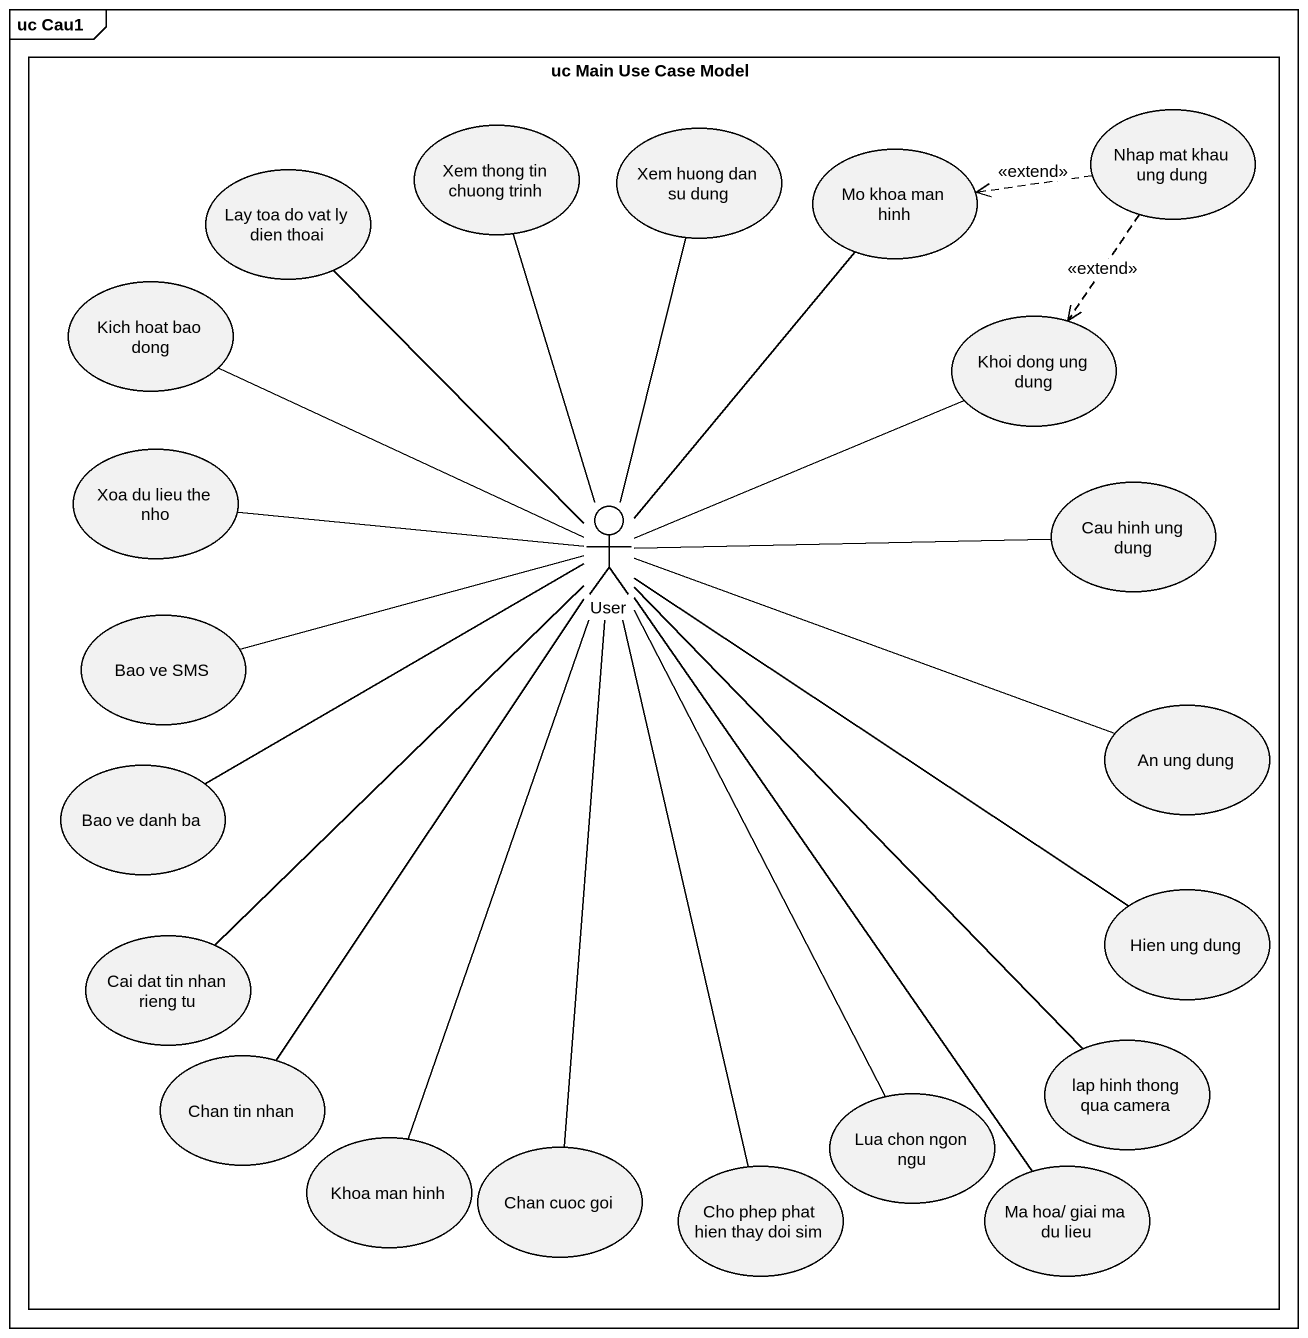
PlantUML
@startuml
mainframe uc Cau1
rectangle "uc Main Use Case Model" as uc_Main_Use_Case_Model {
  usecase "Xem thong tin chuong trinh" as Xem_thong_tin_chuong_trinh
  usecase "Xem huong dan su dung" as Xem_huong_dan_su_dung
  usecase "Nhap mat khau ung dung" as Nhap_mat_khau_ung_dung
  usecase "Lay toa do vat ly dien thoai" as Lay_toa_do_vat_ly_dien_thoai
  usecase "Mo khoa man hinh" as Mo_khoa_man_hinh
  usecase "Kich hoat bao dong" as Kich_hoat_bao_dong
  usecase "Khoi dong ung dung" as Khoi_dong_ung_dung
  usecase "Xoa du lieu the nho" as Xoa_du_lieu_the_nho
  usecase "Cau hinh ung dung" as Cau_hinh_ung_dung
  actor User
  usecase "Bao ve SMS" as Bao_ve_SMS
  usecase "An ung dung" as An_ung_dung
  usecase "Bao ve danh ba" as Bao_ve_danh_ba
  usecase "Hien ung dung" as Hien_ung_dung
  usecase "Cai dat tin nhan rieng tu" as Cai_dat_tin_nhan_rieng_tu
  usecase "Chan tin nhan" as Chan_tin_nhan
  usecase "lap hinh thong qua camera" as lap_hinh_thong_qua_camera
  usecase "Khoa man hinh" as Khoa_man_hinh
  usecase "Lua chon ngon ngu" as Lua_chon_ngon_ngu
  usecase "Chan cuoc goi" as Chan_cuoc_goi
  usecase "Cho phep phat hien thay doi sim" as Cho_phep_phat_hien_thay_doi
  usecase "Ma hoa/ giai ma du lieu" as Ma_hoa_giai_ma_du_lieu
}
Nhap_mat_khau_ung_dung .left.> Mo_khoa_man_hinh : <<extend>>
Nhap_mat_khau_ung_dung ..> Khoi_dong_ung_dung : <<extend>>
User -up- Xem_thong_tin_chuong_trinh
User -up- Xem_huong_dan_su_dung
User -up- Lay_toa_do_vat_ly_dien_thoai
User -up- Mo_khoa_man_hinh
User -left- Kich_hoat_bao_dong
User -right- Khoi_dong_ung_dung
User -left- Xoa_du_lieu_the_nho
User -right- Cau_hinh_ung_dung
User -left- Bao_ve_SMS
User -right- An_ung_dung
User -left- Bao_ve_danh_ba
User -- Hien_ung_dung
User -- Cai_dat_tin_nhan_rieng_tu
User -- Chan_tin_nhan
User -- lap_hinh_thong_qua_camera
User -- Lua_chon_ngon_ngu
User -- Ma_hoa_giai_ma_du_lieu
Khoa_man_hinh -up- User
Chan_cuoc_goi -up- User
Cho_phep_phat_hien_thay_doi -up- User
@enduml
